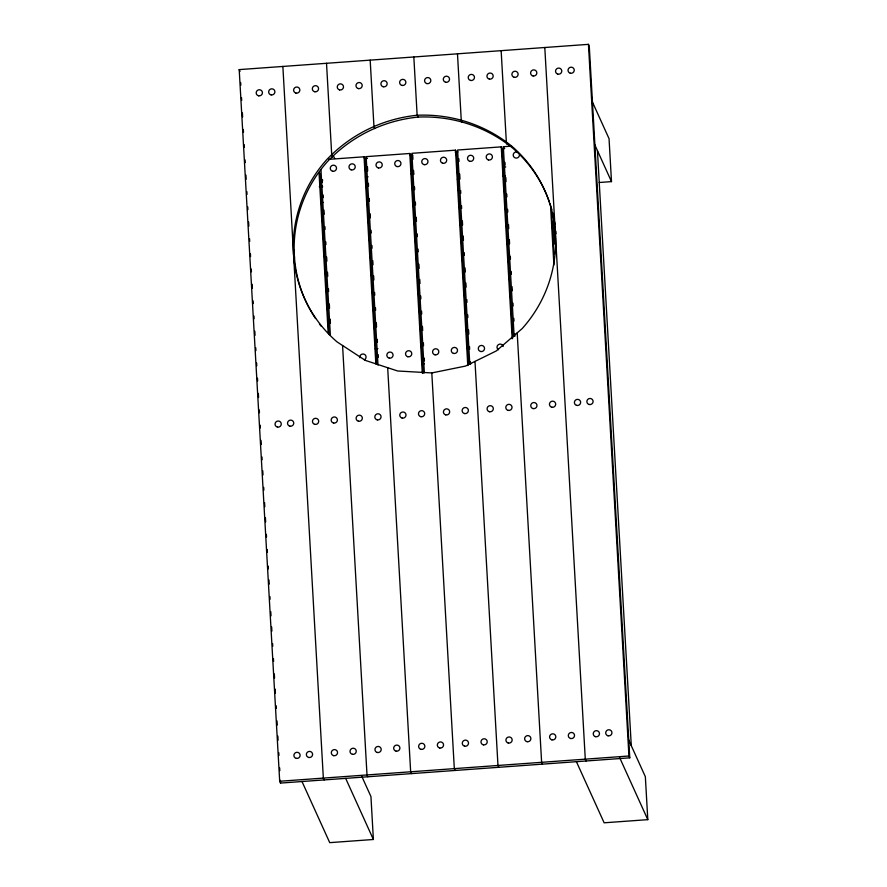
<?xml version="1.0" encoding="UTF-8"?>
<svg xmlns="http://www.w3.org/2000/svg" width="887" height="887" viewBox="0 0 887 887"><rect width="100%" height="100%" fill="white"/><g stroke="black" fill="none" stroke-linecap="round" stroke-linejoin="round"><path stroke-width="1.33" d="M549.474 202.158A131.686 128.659 -24.4 0 0 512.73 148.118C486.032 126.42 452.292 115.587 417.977 117.084C383.45 120.588 351.374 136.321 327.514 161.512A131.686 128.659 -24.4 0 0 315.55 318.533M431.803 372.928L465.453 366.087L496.31 350.93L522.266 328.5A131.686 128.659 -24.4 0 0 511.899 146.3C485.2 124.59 451.472 113.758 417.145 115.255C382.619 118.758 350.553 134.502 326.682 159.693A131.686 128.659 -24.4 0 0 337.049 341.894L365.344 360.399L397.653 370.988L431.803 372.928L454.321 768.63L455.142 770.459M320.296 186.148L322.258 185.86M239.202 69.607L588.447 44.35L589.278 46.179L629.77 757.831L280.525 783.077L279.693 781.259L239.202 69.607L240.033 71.426M328.589 159.361L364.058 156.788L364.89 158.618L376.587 364.346M377.995 365.134L366.143 156.644L409.794 153.484L410.626 155.314L423.032 373.46M468.458 364.635L456.35 151.999L455.53 150.18L411.867 153.329L424.363 372.873M512.852 337.847L502.086 148.694L501.266 146.865L457.603 150.025L469.777 364.036M514.105 335.874L503.339 146.721L511.522 146.122M364.369 158.651L367.118 158.451M409.761 155.369L412.522 155.17M455.164 152.087L457.914 151.888M501.942 148.706L504.692 148.506M320.019 180.338L322.768 180.139M365.411 177.056L368.16 176.857M410.814 173.774L413.564 173.575M502.984 167.111L505.734 166.911M457.326 179.207L460.076 179.008M502.718 175.925L505.468 175.726M320.717 202.646L323.445 202.447M599.213 182.5L611.498 181.613L609.047 138.671L592.084 101.284M375.19 348.835L377.94 348.635M420.582 345.553L423.332 345.353M421.635 363.958L424.385 363.759M279.693 781.259L628.938 756.001L629.77 757.831M361.896 776.602L370.943 796.548L373.383 839.49L329.731 842.65L302.023 781.58M628.517 739.603L645.348 776.702L647.798 819.655L604.136 822.803L576.428 761.733M322.702 186.847L319.253 186.769M594.667 144.514L611.498 181.613M507.209 144.503L506.377 142.685L501.144 50.659M503.339 146.721L504.171 148.539M462.105 122.295L461.273 120.466L457.481 53.819M417.977 117.084L417.145 115.255L413.83 56.979M374.791 128.604L373.97 126.786L370.178 60.139M366.143 156.644L366.963 158.463M619.525 757.332L647.798 819.655M333.512 156.023L334.643 158.518M332.581 157.132L331.749 155.314L326.516 63.287M586.107 760.979L585.287 759.161L544.795 47.51M542.456 764.139L541.624 762.321L517.199 332.88M293.508 253.56L294.34 255.389M498.804 767.299L497.973 765.47L474.988 361.408M411.49 773.608L410.659 771.79L387.674 367.717M367.839 776.768L367.007 774.939L342.57 345.509M345.686 778.42L373.383 839.49M324.176 779.928L323.345 778.099L282.864 66.447M597.428 150.59L631.278 745.679M588.447 44.35L628.938 756.001M554.619 228.081L554.852 232.217M553.477 220.73L554.807 244.202M551.67 213.046L554.031 254.458M550.694 208.456L553.909 265.069M504.958 162.354L505.113 165.115M505.823 177.544L506.056 181.68M506.765 194.109L506.92 196.87M507.63 209.299L507.785 212.06M508.495 224.489L508.728 228.624M509.349 239.667L509.593 243.814M510.291 256.243L510.457 259.004M511.156 271.433L511.322 274.194M512.021 286.612L512.265 290.759M512.963 303.188L513.13 305.948M513.828 318.366L513.983 321.138M514.693 333.556L514.848 336.317M501.266 146.865L512.176 338.79M458.823 158.751L458.989 161.512M459.688 173.941L459.932 178.087M460.63 190.517L460.796 193.277M461.495 205.695L461.65 208.456M462.36 220.885L462.593 225.032M463.225 236.075L463.457 240.222M464.167 252.64L464.322 255.401M465.032 267.83L465.265 271.976M465.897 283.02L466.13 287.166M466.839 299.584L466.994 302.345M467.704 314.774L467.859 317.535M468.569 329.964L468.802 334.111M469.511 346.529L469.666 349.29M470.376 361.719L470.531 364.479M455.53 150.18L467.782 365.566M412.699 155.158L412.932 159.305M413.564 170.348L413.797 174.484M414.506 186.913L414.661 189.674M415.371 202.103L415.526 204.864M416.236 217.293L416.469 221.428M417.178 233.858L417.333 236.618M418.043 249.047L418.198 251.808M418.908 264.237L419.141 268.373M419.773 279.427L420.006 283.563M420.715 295.992L420.87 298.753M421.58 311.182L421.735 313.943M422.445 326.372L422.678 330.507M423.387 342.936L423.542 345.697M424.252 358.126L424.407 360.887M409.794 153.484L422.279 373.017M367.44 166.745L367.673 170.892M368.382 183.321L368.537 186.082M369.247 198.511L369.402 201.271M370.112 213.689L370.345 217.836M371.054 230.265L371.209 233.026M371.919 245.455L372.074 248.216M372.773 260.634L373.017 264.781M373.638 275.824L373.882 279.97M374.58 292.4L374.746 295.16M375.445 307.578L375.611 310.339M376.31 322.768L376.554 326.915M377.252 339.344L377.418 342.105M378.117 354.523L378.272 357.284M364.058 156.788L375.844 363.903M322.247 179.717L322.413 182.489M323.112 194.907L323.278 197.668M323.977 210.097L324.221 214.244M324.919 226.662L325.074 229.423M325.784 241.852L325.939 244.612M326.649 257.042L326.882 261.188M327.514 272.231L327.746 276.367M328.456 288.796L328.611 291.557M329.321 303.986L329.554 308.133M330.186 319.176L330.419 323.312M320.95 169.617L330.374 335.297M319.786 172.965L328.966 334.51M319.032 172.521L328.146 332.692M294.018 249.89L294.495 258.15M240.665 82.48L240.82 85.252M241.53 97.681L241.685 100.453M242.395 112.882L242.628 117.029M243.337 129.469L243.493 132.23M244.202 144.67L244.357 147.43M245.067 159.871L245.222 162.631M245.932 175.072L246.165 179.218M246.874 191.647L247.029 194.419M247.739 206.848L247.894 209.62M248.604 222.049L248.837 226.196M249.546 238.636L249.702 241.397M250.411 253.837L250.566 256.598M251.276 269.038L251.431 271.799M252.141 284.239L252.374 288.386M253.083 300.815L253.238 303.576M253.948 316.016L254.103 318.777M254.813 331.217L255.046 335.364M255.755 347.804L255.911 350.565M256.62 363.005L256.775 365.766M257.485 378.206L257.64 380.966M258.35 393.396L258.583 397.542M259.292 409.982L259.447 412.743M260.157 425.183L260.312 427.944M261.022 440.384L261.266 444.531M261.964 456.971L262.131 459.732M262.752 470.786L262.995 474.933M263.694 487.362L263.86 490.134M264.559 502.563L264.803 506.71M265.424 517.764L265.668 521.911M266.366 534.351L266.532 537.112M267.231 549.552L267.397 552.313M268.184 566.128L268.34 568.9M268.961 579.954L269.204 584.101M269.914 596.53L270.069 599.302M270.779 611.731L271.012 615.877M271.644 626.932L271.877 631.078M272.586 643.518L272.741 646.279M273.451 658.719L273.606 661.48M274.316 673.92L274.549 678.067M275.181 689.121L275.413 693.257M276.123 705.697L276.278 708.458M276.988 720.898L277.221 725.045M277.853 736.099L278.086 740.246M278.795 752.686L278.95 755.447M279.66 767.887L279.815 770.648M280.37 780.316L280.525 783.077M359.878 357.783A3.138 3.06 -24.4 0 1 362.007 354.157A3.138 3.06 -24.4 0 1 365.821 355.864A3.138 3.06 -24.4 0 1 364.357 359.789M498.439 349.766A3.138 3.06 -24.4 0 1 498.361 344.655A3.138 3.06 -24.4 0 1 503.184 346.451M519.46 154.793A3.138 3.06 -24.4 0 1 515.968 158.074A3.138 3.06 -24.4 0 1 513.351 154.183A3.138 3.06 -24.4 0 1 517.742 152.254M549.907 203.422A131.686 128.659 -24.4 0 1 551.869 209.831M552.568 212.436A131.686 128.659 -24.4 0 1 554.065 219.045M554.563 221.717A131.686 128.659 -24.4 0 1 555.007 224.389M555.85 231.097A131.686 128.659 -24.4 0 1 556.094 233.78M321.083 326.139A131.686 128.659 -24.4 0 1 319.431 323.999M351.152 169.838A3.138 3.06 -24.4 0 0 355.166 166.191A3.138 3.06 -24.4 0 0 350.01 164.649A3.138 3.06 -24.4 0 0 351.152 169.838M332.758 171.269A3.138 3.06 -24.4 0 0 336.361 167.233A3.138 3.06 -24.4 0 0 331.073 166.235A3.138 3.06 -24.4 0 0 332.758 171.269M442.624 163.23A3.138 3.06 -24.4 0 0 446.627 159.582A3.138 3.06 -24.4 0 0 441.482 158.041A3.138 3.06 -24.4 0 0 442.624 163.23M424.23 164.66A3.138 3.06 -24.4 0 0 427.833 160.625A3.138 3.06 -24.4 0 0 422.545 159.627A3.138 3.06 -24.4 0 0 424.23 164.66M453.445 353.403A3.138 3.06 -24.4 0 0 457.448 349.766A3.138 3.06 -24.4 0 0 452.303 348.225A3.138 3.06 -24.4 0 0 453.445 353.403M435.051 354.833A3.138 3.06 -24.4 0 0 438.655 350.808A3.138 3.06 -24.4 0 0 433.366 349.811A3.138 3.06 -24.4 0 0 435.051 354.833M488.36 159.915A3.138 3.06 -24.4 0 0 492.363 156.278A3.138 3.06 -24.4 0 0 487.218 154.726A3.138 3.06 -24.4 0 0 488.36 159.915M469.966 161.345A3.138 3.06 -24.4 0 0 473.569 157.321A3.138 3.06 -24.4 0 0 468.281 156.323A3.138 3.06 -24.4 0 0 469.966 161.345M480.787 351.529A3.138 3.06 -24.4 0 0 484.391 347.493A3.138 3.06 -24.4 0 0 479.091 346.495A3.138 3.06 -24.4 0 0 480.787 351.529M396.888 166.534A3.138 3.06 -24.4 0 0 400.902 162.886A3.138 3.06 -24.4 0 0 395.746 161.345A3.138 3.06 -24.4 0 0 396.888 166.534M378.494 167.965A3.138 3.06 -24.4 0 0 382.097 163.929A3.138 3.06 -24.4 0 0 376.809 162.931A3.138 3.06 -24.4 0 0 378.494 167.965M407.71 356.718A3.138 3.06 -24.4 0 0 411.712 353.07A3.138 3.06 -24.4 0 0 406.568 351.529A3.138 3.06 -24.4 0 0 407.71 356.718M389.315 358.148A3.138 3.06 -24.4 0 0 392.919 354.113A3.138 3.06 -24.4 0 0 387.63 353.115A3.138 3.06 -24.4 0 0 389.315 358.148M271.145 94.909A3.138 3.06 -24.4 0 0 274.748 90.873A3.138 3.06 -24.4 0 0 269.46 89.875A3.138 3.06 -24.4 0 0 271.145 94.909M258.671 95.818A3.138 3.06 -24.4 0 0 262.275 91.782A3.138 3.06 -24.4 0 0 256.986 90.784A3.138 3.06 -24.4 0 0 258.671 95.818M289.994 426.192A3.138 3.06 -24.4 0 0 293.597 422.168A3.138 3.06 -24.4 0 0 288.308 421.17A3.138 3.06 -24.4 0 0 289.994 426.192M277.52 427.102A3.138 3.06 -24.4 0 0 281.124 423.066A3.138 3.06 -24.4 0 0 275.835 422.068A3.138 3.06 -24.4 0 0 277.52 427.102M308.842 757.487A3.138 3.06 -24.4 0 0 312.446 753.451A3.138 3.06 -24.4 0 0 307.157 752.453A3.138 3.06 -24.4 0 0 308.842 757.487M296.369 758.385A3.138 3.06 -24.4 0 0 299.972 754.349A3.138 3.06 -24.4 0 0 294.684 753.351A3.138 3.06 -24.4 0 0 296.369 758.385M358.415 421.203A3.138 3.06 -24.4 0 0 362.251 417.378A3.138 3.06 -24.4 0 0 357.029 416.07A3.138 3.06 -24.4 0 0 358.415 421.203M377.308 419.884A3.138 3.06 -24.4 0 0 380.911 415.848A3.138 3.06 -24.4 0 0 375.611 414.85A3.138 3.06 -24.4 0 0 377.308 419.884M377.263 752.486A3.138 3.06 -24.4 0 0 381.1 748.661A3.138 3.06 -24.4 0 0 375.877 747.364A3.138 3.06 -24.4 0 0 377.263 752.486M396.156 751.167A3.138 3.06 -24.4 0 0 399.76 747.142A3.138 3.06 -24.4 0 0 394.46 746.144A3.138 3.06 -24.4 0 0 396.156 751.167M383.228 86.76A3.138 3.06 -24.4 0 0 387.065 82.934A3.138 3.06 -24.4 0 0 381.842 81.626A3.138 3.06 -24.4 0 0 383.228 86.76M402.11 85.44A3.138 3.06 -24.4 0 0 405.714 81.404A3.138 3.06 -24.4 0 0 400.425 80.407A3.138 3.06 -24.4 0 0 402.11 85.44M426.88 83.6A3.138 3.06 -24.4 0 0 430.716 79.775A3.138 3.06 -24.4 0 0 425.494 78.477A3.138 3.06 -24.4 0 0 426.88 83.6M445.773 82.28A3.138 3.06 -24.4 0 0 449.376 78.256A3.138 3.06 -24.4 0 0 444.077 77.258A3.138 3.06 -24.4 0 0 445.773 82.28M470.542 80.44A3.138 3.06 -24.4 0 0 474.368 76.615A3.138 3.06 -24.4 0 0 469.145 75.317A3.138 3.06 -24.4 0 0 470.542 80.44M489.424 79.131A3.138 3.06 -24.4 0 0 493.028 75.096A3.138 3.06 -24.4 0 0 487.739 74.098A3.138 3.06 -24.4 0 0 489.424 79.131M533.076 75.972A3.138 3.06 -24.4 0 0 536.69 71.936A3.138 3.06 -24.4 0 0 531.391 70.938A3.138 3.06 -24.4 0 0 533.076 75.972M514.194 77.28A3.138 3.06 -24.4 0 0 518.03 73.455A3.138 3.06 -24.4 0 0 512.808 72.157A3.138 3.06 -24.4 0 0 514.194 77.28M402.077 418.043A3.138 3.06 -24.4 0 0 405.913 414.218A3.138 3.06 -24.4 0 0 400.691 412.921A3.138 3.06 -24.4 0 0 402.077 418.043M420.959 416.724A3.138 3.06 -24.4 0 0 424.563 412.699A3.138 3.06 -24.4 0 0 419.274 411.701A3.138 3.06 -24.4 0 0 420.959 416.724M420.926 749.327A3.138 3.06 -24.4 0 0 424.762 745.501A3.138 3.06 -24.4 0 0 419.54 744.204A3.138 3.06 -24.4 0 0 420.926 749.327M439.808 748.018A3.138 3.06 -24.4 0 0 443.411 743.982A3.138 3.06 -24.4 0 0 438.123 742.984A3.138 3.06 -24.4 0 0 439.808 748.018M489.391 411.723A3.138 3.06 -24.4 0 0 493.216 407.898A3.138 3.06 -24.4 0 0 487.994 406.601A3.138 3.06 -24.4 0 0 489.391 411.723M508.273 410.415A3.138 3.06 -24.4 0 0 511.877 406.379A3.138 3.06 -24.4 0 0 506.588 405.381A3.138 3.06 -24.4 0 0 508.273 410.415M508.24 743.018A3.138 3.06 -24.4 0 0 512.065 739.193A3.138 3.06 -24.4 0 0 506.843 737.884A3.138 3.06 -24.4 0 0 508.24 743.018M527.122 741.698A3.138 3.06 -24.4 0 0 530.725 737.662A3.138 3.06 -24.4 0 0 525.426 736.665A3.138 3.06 -24.4 0 0 527.122 741.698M551.925 407.255A3.138 3.06 -24.4 0 0 555.539 403.219A3.138 3.06 -24.4 0 0 550.239 402.221A3.138 3.06 -24.4 0 0 551.925 407.255M533.043 408.574A3.138 3.06 -24.4 0 0 536.879 404.749A3.138 3.06 -24.4 0 0 531.657 403.452A3.138 3.06 -24.4 0 0 533.043 408.574M570.773 738.538A3.138 3.06 -24.4 0 0 574.377 734.514A3.138 3.06 -24.4 0 0 569.088 733.516A3.138 3.06 -24.4 0 0 570.773 738.538M551.891 739.858A3.138 3.06 -24.4 0 0 555.728 736.033A3.138 3.06 -24.4 0 0 550.505 734.735A3.138 3.06 -24.4 0 0 551.891 739.858M314.807 91.76A3.138 3.06 -24.4 0 0 318.411 87.724A3.138 3.06 -24.4 0 0 313.111 86.726A3.138 3.06 -24.4 0 0 314.807 91.76M295.914 93.068A3.138 3.06 -24.4 0 0 299.751 89.243A3.138 3.06 -24.4 0 0 294.528 87.946A3.138 3.06 -24.4 0 0 295.914 93.068M557.624 74.064A3.138 3.06 -24.4 0 0 561.737 70.528A3.138 3.06 -24.4 0 0 556.637 68.842A3.138 3.06 -24.4 0 0 557.624 74.064M570.319 73.222A3.138 3.06 -24.4 0 0 574.155 69.408A3.138 3.06 -24.4 0 0 568.944 68.099A3.138 3.06 -24.4 0 0 570.319 73.222M589.168 404.505A3.138 3.06 -24.4 0 0 593.004 400.691A3.138 3.06 -24.4 0 0 587.782 399.383A3.138 3.06 -24.4 0 0 589.168 404.505M576.472 405.348A3.138 3.06 -24.4 0 0 580.586 401.811A3.138 3.06 -24.4 0 0 575.486 400.126A3.138 3.06 -24.4 0 0 576.472 405.348M608.016 735.8A3.138 3.06 -24.4 0 0 611.853 731.975A3.138 3.06 -24.4 0 0 606.63 730.666A3.138 3.06 -24.4 0 0 608.016 735.8M595.321 736.631A3.138 3.06 -24.4 0 0 599.435 733.106A3.138 3.06 -24.4 0 0 594.334 731.42A3.138 3.06 -24.4 0 0 595.321 736.631M445.729 414.883A3.138 3.06 -24.4 0 0 449.565 411.058A3.138 3.06 -24.4 0 0 444.343 409.761A3.138 3.06 -24.4 0 0 445.729 414.883M464.622 413.575A3.138 3.06 -24.4 0 0 468.225 409.539A3.138 3.06 -24.4 0 0 462.925 408.541A3.138 3.06 -24.4 0 0 464.622 413.575M464.577 746.167A3.138 3.06 -24.4 0 0 468.414 742.341A3.138 3.06 -24.4 0 0 463.191 741.044A3.138 3.06 -24.4 0 0 464.577 746.167M483.47 744.858A3.138 3.06 -24.4 0 0 487.074 740.822A3.138 3.06 -24.4 0 0 481.774 739.825A3.138 3.06 -24.4 0 0 483.47 744.858M339.577 89.909A3.138 3.06 -24.4 0 0 343.402 86.083A3.138 3.06 -24.4 0 0 338.18 84.786A3.138 3.06 -24.4 0 0 339.577 89.909M358.459 88.6A3.138 3.06 -24.4 0 0 362.062 84.564A3.138 3.06 -24.4 0 0 356.774 83.566A3.138 3.06 -24.4 0 0 358.459 88.6M314.763 424.352A3.138 3.06 -24.4 0 0 318.599 420.527A3.138 3.06 -24.4 0 0 313.377 419.229A3.138 3.06 -24.4 0 0 314.763 424.352M333.645 423.044A3.138 3.06 -24.4 0 0 337.26 419.008A3.138 3.06 -24.4 0 0 331.96 418.01A3.138 3.06 -24.4 0 0 333.645 423.044M333.612 755.646A3.138 3.06 -24.4 0 0 337.448 751.821A3.138 3.06 -24.4 0 0 332.226 750.513A3.138 3.06 -24.4 0 0 333.612 755.646M352.494 754.327A3.138 3.06 -24.4 0 0 356.108 750.291A3.138 3.06 -24.4 0 0 350.808 749.293A3.138 3.06 -24.4 0 0 352.494 754.327"/></g></svg>
